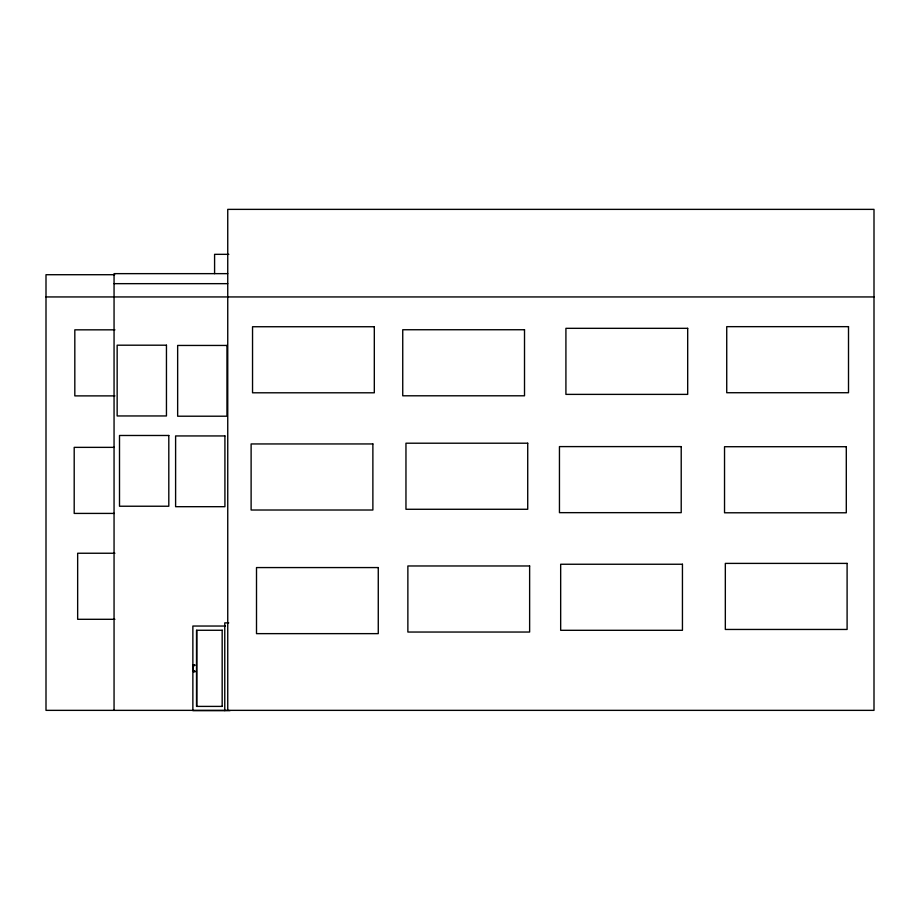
<?xml version="1.0" encoding="UTF-8"?>
<svg xmlns="http://www.w3.org/2000/svg" width="920" height="920" viewBox="0 0 920 920"><rect width="100%" height="100%" fill="white"/><g stroke="black" fill="none" stroke-linecap="round" stroke-linejoin="round"><path stroke-width="1.38" d="M194.453 664.7L195.143 665.16L194.453 665.62M194.58 670.99L194.936 671.956L194.821 670.99L193.648 671.508A1.184 0.598 89.8 0 1 193.119 670.45L193.096 666.218A1.184 0.598 89.8 0 1 193.625 665.16M192.59 666.195L193.614 666.23L192.648 666.218M228.827 254.334L214.59 254.334L214.59 273.642M227.746 273.642L114.057 273.642L114.057 710.355M114.701 274.712L46 274.712L46 710.355L874 710.355L874 209.369L227.746 209.369L227.746 710.355M114.057 283.659L227.746 283.659M46 296.941L874 296.941M114.931 329.832L74.819 329.832L74.819 395.887L114.931 395.887M114.31 447.361L74.198 447.361L74.198 513.417L114.31 513.417M114.908 553.242L77.659 553.242L77.659 619.298L114.908 619.298M228.735 622.863L224.767 622.863L224.767 710.631M225.457 626.037L192.867 626.037L192.867 710.631L230.058 710.631M222.433 630.269L196.523 630.269L196.523 706.399L222.433 706.399M222.168 630.269L222.168 706.399M196.788 630.269L196.788 706.399M193.177 665.022L194.039 665.424L193.177 665.022M193.211 671.37L194.039 671.772L193.257 671.244M192.659 670.45L193.625 670.415L192.659 670.45M848.505 326.657L726.731 326.657L726.731 392.725L848.505 392.725L848.505 326.657M374.313 326.738L252.54 326.738L252.54 392.794L374.313 392.794L374.313 326.738M687.688 328.325L565.915 328.325L565.915 394.381L687.688 394.381L687.688 328.325M524.515 329.74L402.741 329.74L402.741 395.796L524.515 395.796L524.515 329.74M166.451 345.195L117.15 345.195L117.15 415.955L166.451 415.955L166.451 345.195M226.964 345.448L177.652 345.448L177.652 416.208L226.964 416.208L226.964 345.448M168.808 435.482L119.508 435.482L119.508 506.23L168.808 506.23L168.808 435.482M224.917 435.942L175.605 435.942L175.605 506.69L224.917 506.69L224.917 435.942M527.723 443.21L405.961 443.21L405.961 509.277L527.723 509.277L527.723 443.21M372.876 443.946L251.114 443.946L251.114 510.013L372.876 510.013L372.876 443.946M681.214 446.602L559.452 446.602L559.452 512.659L681.214 512.659L681.214 446.602M846.296 446.717L724.534 446.717L724.534 512.785L846.296 512.785L846.296 446.717M847.101 563.396L725.328 563.396L725.328 629.452L847.101 629.452L847.101 563.396M682.444 564.247L560.671 564.247L560.671 630.303L682.444 630.303L682.444 564.247M529.632 565.972L407.87 565.972L407.87 632.04L529.632 632.04L529.632 565.972M378.269 567.571L256.507 567.571L256.507 633.638L378.269 633.638L378.269 567.571"/></g></svg>
